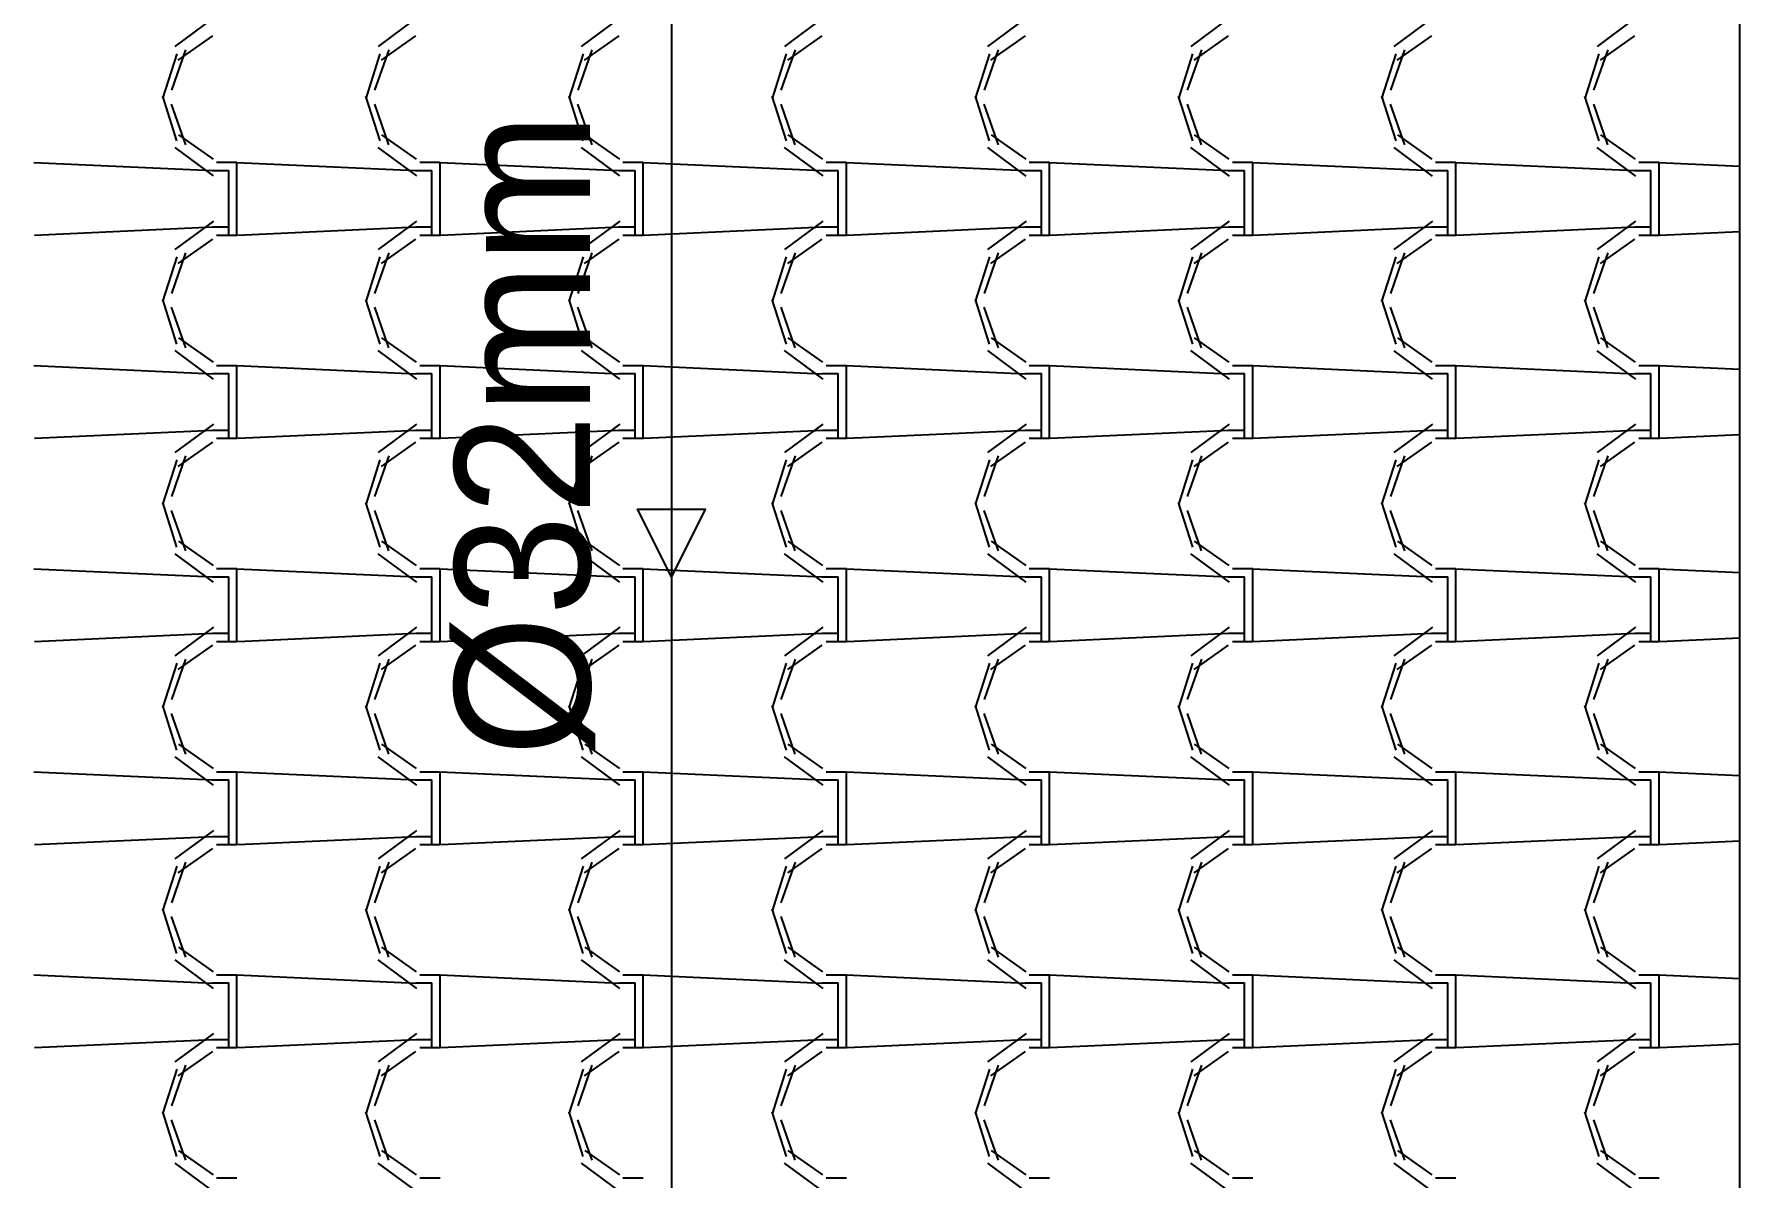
# Model space of a CAD drawing. Header units: millimetres. Extents: x -336 to -33, y -135 to 770.
# Drawn here: x -174.951 to -172.432, y 731.689 to 733.378 of the extents above; entities that cross this region are included whole.
import ezdxf
from ezdxf.enums import TextEntityAlignment as Align

# ---------------------------------------------------------------- set-up
doc = ezdxf.new("R2010")
doc.units = ezdxf.units.MM
doc.header["$LTSCALE"] = 50
doc.header["$MEASUREMENT"] = 0
for name, color, linetype in [('-HIDRO', 8, 'CONTINUOUS'), ('AF', 5, 'CONTINUOUS'), ('TEXTO', 4, 'CONTINUOUS')]:
    doc.layers.add(name, color=color, linetype=linetype)

msp = doc.modelspace()

# ---------------------------------------------------------------- linework, layer by layer
at = {"layer": '-HIDRO', "linetype": 'Continuous'}
for p, q in [((-172.4324, 730.4466), (-172.4324, 733.4466)), ((-174.6863, 733.4018), (-174.7433, 733.3598)), ((-174.3863, 733.4018), (-174.4433, 733.3598)), ((-174.0863, 733.4018), (-174.1433, 733.3598)), ((-173.7863, 733.4018), (-173.8433, 733.3598)), ((-173.4863, 733.4018), (-173.5433, 733.3598)), ((-173.1863, 733.4018), (-173.2433, 733.3598)), ((-172.8863, 733.4018), (-172.9433, 733.3598)), ((-172.5863, 733.4018), (-172.6433, 733.3598)), ((-174.6878, 733.3752), (-174.7388, 733.3392)), ((-174.3878, 733.3752), (-174.4388, 733.3392)), ((-174.0878, 733.3752), (-174.1388, 733.3392)), ((-173.7878, 733.3752), (-173.8388, 733.3392)), ((-173.4878, 733.3752), (-173.5388, 733.3392)), ((-173.1878, 733.3752), (-173.2388, 733.3392)), ((-172.8878, 733.3752), (-172.9388, 733.3392)), ((-172.5878, 733.3752), (-172.6388, 733.3392)), ((-174.7405, 733.3489), (-174.7615, 733.2829)), ((-174.7274, 733.3549), (-174.7484, 733.2949)), ((-174.4405, 733.3489), (-174.4615, 733.2829)), ((-174.4274, 733.3549), (-174.4484, 733.2949)), ((-174.1405, 733.3489), (-174.1615, 733.2829)), ((-174.1274, 733.3549), (-174.1484, 733.2949)), ((-173.8405, 733.3489), (-173.8615, 733.2829)), ((-173.8274, 733.3549), (-173.8484, 733.2949)), ((-173.5405, 733.3489), (-173.5615, 733.2829)), ((-173.5274, 733.3549), (-173.5484, 733.2949)), ((-173.2405, 733.3489), (-173.2615, 733.2829)), ((-173.2274, 733.3549), (-173.2484, 733.2949)), ((-172.9405, 733.3489), (-172.9615, 733.2829)), ((-172.9274, 733.3549), (-172.9484, 733.2949)), ((-172.6405, 733.3489), (-172.6615, 733.2829)), ((-172.6274, 733.3549), (-172.6484, 733.2949)), ((-174.7617, 733.2861), (-174.7407, 733.2201)), ((-174.4617, 733.2861), (-174.4407, 733.2201)), ((-174.1617, 733.2861), (-174.1407, 733.2201)), ((-173.8617, 733.2861), (-173.8407, 733.2201)), ((-173.5617, 733.2861), (-173.5407, 733.2201)), ((-173.2616, 733.2861), (-173.2406, 733.2201)), ((-172.9616, 733.2861), (-172.9406, 733.2201)), ((-172.6616, 733.2861), (-172.6406, 733.2201)), ((-174.7487, 733.2745), (-174.7277, 733.2145)), ((-174.4487, 733.2745), (-174.4277, 733.2145)), ((-174.1487, 733.2745), (-174.1277, 733.2145)), ((-173.8487, 733.2745), (-173.8277, 733.2145)), ((-173.5487, 733.2745), (-173.5277, 733.2145)), ((-173.2487, 733.2745), (-173.2277, 733.2145)), ((-172.9487, 733.2745), (-172.9277, 733.2145)), ((-172.6487, 733.2745), (-172.6277, 733.2145)), ((-174.7436, 733.2104), (-174.6866, 733.1684)), ((-174.738, 733.2291), (-174.687, 733.1931)), ((-174.4436, 733.2104), (-174.3866, 733.1684)), ((-174.438, 733.2291), (-174.387, 733.1931)), ((-174.1436, 733.2104), (-174.0866, 733.1684)), ((-174.138, 733.2291), (-174.087, 733.1931)), ((-173.8436, 733.2104), (-173.7866, 733.1684)), ((-173.838, 733.2291), (-173.787, 733.1931)), ((-173.5436, 733.2103), (-173.4866, 733.1683)), ((-173.538, 733.2291), (-173.487, 733.1931)), ((-173.2436, 733.2103), (-173.1866, 733.1683)), ((-173.238, 733.2291), (-173.187, 733.1931)), ((-172.9436, 733.2103), (-172.8866, 733.1683)), ((-172.938, 733.2291), (-172.887, 733.1931)), ((-172.6436, 733.2103), (-172.5866, 733.1683)), ((-172.638, 733.2291), (-172.587, 733.1931)), ((-174.6878, 733.1758), (-174.9518, 733.1878)), ((-174.6817, 733.1885), (-174.6517, 733.1885)), ((-174.3878, 733.1758), (-174.6518, 733.1878)), ((-174.6517, 733.0925), (-174.6517, 733.1885)), ((-174.3817, 733.1885), (-174.3517, 733.1885)), ((-174.0878, 733.1758), (-174.3518, 733.1878)), ((-174.3517, 733.0925), (-174.3517, 733.1885)), ((-174.0817, 733.1885), (-174.0517, 733.1885)), ((-173.7878, 733.1758), (-174.0518, 733.1878)), ((-174.0517, 733.0925), (-174.0517, 733.1885)), ((-173.7817, 733.1885), (-173.7517, 733.1885)), ((-173.4878, 733.1758), (-173.7518, 733.1878)), ((-173.7517, 733.0925), (-173.7517, 733.1885)), ((-173.4817, 733.1885), (-173.4517, 733.1885)), ((-173.1878, 733.1758), (-173.4518, 733.1878)), ((-173.4517, 733.0925), (-173.4517, 733.1885)), ((-173.1817, 733.1885), (-173.1517, 733.1885)), ((-172.8878, 733.1758), (-173.1518, 733.1878)), ((-173.1517, 733.0925), (-173.1517, 733.1885)), ((-172.8817, 733.1885), (-172.8517, 733.1885)), ((-172.5878, 733.1758), (-172.8518, 733.1878)), ((-172.8517, 733.0925), (-172.8517, 733.1885)), ((-172.5817, 733.1885), (-172.5517, 733.1885)), ((-172.4324, 733.1823), (-172.5518, 733.1878)), ((-172.5517, 733.0925), (-172.5517, 733.1885)), ((-174.6877, 733.1765), (-174.6637, 733.1765)), ((-174.6637, 733.0925), (-174.6637, 733.1765)), ((-174.3877, 733.1765), (-174.3637, 733.1765)), ((-174.3637, 733.0925), (-174.3637, 733.1765)), ((-174.0877, 733.1765), (-174.0637, 733.1765)), ((-174.0637, 733.0925), (-174.0637, 733.1765)), ((-173.7877, 733.1765), (-173.7637, 733.1765)), ((-173.7637, 733.0925), (-173.7637, 733.1765)), ((-173.4877, 733.1765), (-173.4637, 733.1765)), ((-173.4637, 733.0925), (-173.4637, 733.1765)), ((-173.1877, 733.1765), (-173.1637, 733.1765)), ((-173.1637, 733.0925), (-173.1637, 733.1765)), ((-172.8877, 733.1765), (-172.8637, 733.1765)), ((-172.8637, 733.0925), (-172.8637, 733.1765)), ((-172.5877, 733.1765), (-172.5637, 733.1765)), ((-172.5637, 733.0925), (-172.5637, 733.1765)), ((-174.6866, 733.0925), (-174.9506, 733.0805)), ((-174.6863, 733.1018), (-174.7433, 733.0598)), ((-174.6637, 733.0925), (-174.6877, 733.0925)), ((-174.6517, 733.0805), (-174.6817, 733.0805)), ((-174.6637, 733.0805), (-174.6637, 733.0925)), ((-174.6517, 733.0805), (-174.6517, 733.0925)), ((-174.3866, 733.0925), (-174.6506, 733.0805)), ((-174.3863, 733.1018), (-174.4433, 733.0598)), ((-174.3637, 733.0925), (-174.3877, 733.0925)), ((-174.3517, 733.0805), (-174.3817, 733.0805)), ((-174.3637, 733.0805), (-174.3637, 733.0925)), ((-174.3517, 733.0805), (-174.3517, 733.0925)), ((-174.0866, 733.0925), (-174.3506, 733.0805)), ((-174.0863, 733.1018), (-174.1433, 733.0598)), ((-174.0637, 733.0925), (-174.0877, 733.0925)), ((-174.0517, 733.0805), (-174.0817, 733.0805)), ((-174.0637, 733.0805), (-174.0637, 733.0925)), ((-174.0517, 733.0805), (-174.0517, 733.0925)), ((-173.7866, 733.0925), (-174.0506, 733.0805)), ((-173.7863, 733.1018), (-173.8433, 733.0598)), ((-173.7637, 733.0925), (-173.7877, 733.0925)), ((-173.7517, 733.0805), (-173.7817, 733.0805)), ((-173.7637, 733.0805), (-173.7637, 733.0925)), ((-173.7517, 733.0805), (-173.7517, 733.0925)), ((-173.4866, 733.0925), (-173.7506, 733.0805)), ((-173.4863, 733.1018), (-173.5433, 733.0598)), ((-173.4637, 733.0925), (-173.4877, 733.0925)), ((-173.4517, 733.0805), (-173.4817, 733.0805)), ((-173.4637, 733.0805), (-173.4637, 733.0925)), ((-173.4517, 733.0805), (-173.4517, 733.0925)), ((-173.1866, 733.0925), (-173.4506, 733.0805)), ((-173.1863, 733.1018), (-173.2433, 733.0598)), ((-173.1637, 733.0925), (-173.1877, 733.0925)), ((-173.1517, 733.0805), (-173.1817, 733.0805)), ((-173.1637, 733.0805), (-173.1637, 733.0925)), ((-173.1517, 733.0805), (-173.1517, 733.0925)), ((-172.8866, 733.0925), (-173.1506, 733.0805)), ((-172.8863, 733.1018), (-172.9433, 733.0598)), ((-172.8637, 733.0925), (-172.8877, 733.0925)), ((-172.8517, 733.0805), (-172.8817, 733.0805)), ((-172.8637, 733.0805), (-172.8637, 733.0925)), ((-172.8517, 733.0805), (-172.8517, 733.0925)), ((-172.5866, 733.0925), (-172.8506, 733.0805)), ((-172.5863, 733.1018), (-172.6433, 733.0598)), ((-172.5637, 733.0925), (-172.5877, 733.0925)), ((-172.5517, 733.0805), (-172.5817, 733.0805)), ((-172.5637, 733.0805), (-172.5637, 733.0925)), ((-172.5517, 733.0805), (-172.5517, 733.0925)), ((-172.4324, 733.0859), (-172.5506, 733.0805)), ((-174.7274, 733.0549), (-174.7484, 732.9949)), ((-174.6878, 733.0752), (-174.7388, 733.0392)), ((-174.4274, 733.0549), (-174.4484, 732.9949)), ((-174.3878, 733.0752), (-174.4388, 733.0392)), ((-174.1274, 733.0549), (-174.1484, 732.9949)), ((-174.0878, 733.0752), (-174.1388, 733.0392)), ((-173.8274, 733.0549), (-173.8484, 732.9949)), ((-173.7878, 733.0752), (-173.8388, 733.0392)), ((-173.5274, 733.0549), (-173.5484, 732.9949)), ((-173.4878, 733.0752), (-173.5388, 733.0392)), ((-173.2274, 733.0549), (-173.2484, 732.9949)), ((-173.1878, 733.0752), (-173.2388, 733.0392)), ((-172.9274, 733.0549), (-172.9484, 732.9949)), ((-172.8878, 733.0752), (-172.9388, 733.0392)), ((-172.6274, 733.0549), (-172.6484, 732.9949)), ((-172.5878, 733.0752), (-172.6388, 733.0392)), ((-174.7405, 733.0489), (-174.7615, 732.9829)), ((-174.4405, 733.0489), (-174.4615, 732.9829)), ((-174.1405, 733.0489), (-174.1615, 732.9829)), ((-173.8405, 733.0489), (-173.8615, 732.9829)), ((-173.5405, 733.0489), (-173.5615, 732.9829)), ((-173.2405, 733.0489), (-173.2615, 732.9829)), ((-172.9405, 733.0489), (-172.9615, 732.9829)), ((-172.6405, 733.0489), (-172.6615, 732.9829)), ((-174.7617, 732.9861), (-174.7407, 732.9201)), ((-174.4617, 732.9861), (-174.4407, 732.9201)), ((-174.1617, 732.9861), (-174.1407, 732.9201)), ((-173.8617, 732.9861), (-173.8407, 732.9201)), ((-173.5617, 732.9861), (-173.5407, 732.9201)), ((-173.2616, 732.9861), (-173.2406, 732.9201)), ((-172.9616, 732.9861), (-172.9406, 732.9201)), ((-172.6616, 732.9861), (-172.6406, 732.9201)), ((-174.7487, 732.9745), (-174.7277, 732.9145)), ((-174.4487, 732.9745), (-174.4277, 732.9145)), ((-174.1487, 732.9745), (-174.1277, 732.9145)), ((-173.8487, 732.9745), (-173.8277, 732.9145)), ((-173.5487, 732.9745), (-173.5277, 732.9145)), ((-173.2487, 732.9745), (-173.2277, 732.9145)), ((-172.9487, 732.9745), (-172.9277, 732.9145)), ((-172.6487, 732.9745), (-172.6277, 732.9145)), ((-174.738, 732.9291), (-174.687, 732.8931)), ((-174.438, 732.9291), (-174.387, 732.8931)), ((-174.138, 732.9291), (-174.087, 732.8931)), ((-173.838, 732.9291), (-173.787, 732.8931)), ((-173.538, 732.9291), (-173.487, 732.8931)), ((-173.238, 732.9291), (-173.187, 732.8931)), ((-172.938, 732.9291), (-172.887, 732.8931)), ((-172.638, 732.9291), (-172.587, 732.8931)), ((-174.7436, 732.9104), (-174.6866, 732.8684)), ((-174.4436, 732.9104), (-174.3866, 732.8684)), ((-174.1436, 732.9104), (-174.0866, 732.8684)), ((-173.8436, 732.9104), (-173.7866, 732.8684)), ((-173.5436, 732.9104), (-173.4866, 732.8684)), ((-173.2436, 732.9104), (-173.1866, 732.8684)), ((-172.9436, 732.9103), (-172.8866, 732.8683)), ((-172.6436, 732.9103), (-172.5866, 732.8683)), ((-174.6878, 732.8758), (-174.9518, 732.8878)), ((-174.6817, 732.8885), (-174.6517, 732.8885)), ((-174.3878, 732.8758), (-174.6518, 732.8878)), ((-174.6517, 732.7925), (-174.6517, 732.8885)), ((-174.3817, 732.8885), (-174.3517, 732.8885)), ((-174.0878, 732.8758), (-174.3518, 732.8878)), ((-174.3517, 732.7925), (-174.3517, 732.8885)), ((-174.0817, 732.8885), (-174.0517, 732.8885)), ((-173.7878, 732.8758), (-174.0518, 732.8878)), ((-174.0517, 732.7925), (-174.0517, 732.8885)), ((-173.7817, 732.8885), (-173.7517, 732.8885)), ((-173.4878, 732.8758), (-173.7518, 732.8878)), ((-173.7517, 732.7925), (-173.7517, 732.8885)), ((-173.4817, 732.8885), (-173.4517, 732.8885)), ((-173.1878, 732.8758), (-173.4518, 732.8878)), ((-173.4517, 732.7925), (-173.4517, 732.8885)), ((-173.1817, 732.8885), (-173.1517, 732.8885)), ((-172.8878, 732.8758), (-173.1518, 732.8878)), ((-173.1517, 732.7925), (-173.1517, 732.8885)), ((-172.8817, 732.8885), (-172.8517, 732.8885)), ((-172.5878, 732.8758), (-172.8518, 732.8878)), ((-172.8517, 732.7925), (-172.8517, 732.8885)), ((-172.5817, 732.8885), (-172.5517, 732.8885)), ((-172.4324, 732.8823), (-172.5518, 732.8878)), ((-172.5517, 732.7925), (-172.5517, 732.8885)), ((-174.6877, 732.8765), (-174.6637, 732.8765)), ((-174.6637, 732.7925), (-174.6637, 732.8765)), ((-174.3877, 732.8765), (-174.3637, 732.8765)), ((-174.3637, 732.7925), (-174.3637, 732.8765)), ((-174.0877, 732.8765), (-174.0637, 732.8765)), ((-174.0637, 732.7925), (-174.0637, 732.8765)), ((-173.7877, 732.8765), (-173.7637, 732.8765)), ((-173.7637, 732.7925), (-173.7637, 732.8765)), ((-173.4877, 732.8765), (-173.4637, 732.8765)), ((-173.4637, 732.7925), (-173.4637, 732.8765)), ((-173.1877, 732.8765), (-173.1637, 732.8765)), ((-173.1637, 732.7925), (-173.1637, 732.8765)), ((-172.8877, 732.8765), (-172.8637, 732.8765)), ((-172.8637, 732.7925), (-172.8637, 732.8765)), ((-172.5877, 732.8765), (-172.5637, 732.8765)), ((-172.5637, 732.7925), (-172.5637, 732.8765)), ((-174.6863, 732.8018), (-174.7433, 732.7598)), ((-174.3863, 732.8018), (-174.4433, 732.7598)), ((-174.0863, 732.8018), (-174.1433, 732.7598)), ((-173.7863, 732.8018), (-173.8433, 732.7598)), ((-173.4863, 732.8018), (-173.5433, 732.7598)), ((-173.1863, 732.8018), (-173.2433, 732.7598)), ((-172.8863, 732.8018), (-172.9433, 732.7598)), ((-172.5863, 732.8018), (-172.6433, 732.7598)), ((-174.6866, 732.7925), (-174.9506, 732.7805)), ((-174.6637, 732.7925), (-174.6877, 732.7925)), ((-174.6517, 732.7805), (-174.6817, 732.7805)), ((-174.6637, 732.7805), (-174.6637, 732.7925)), ((-174.6517, 732.7805), (-174.6517, 732.7925)), ((-174.3866, 732.7925), (-174.6506, 732.7805)), ((-174.3637, 732.7925), (-174.3877, 732.7925)), ((-174.3517, 732.7805), (-174.3817, 732.7805)), ((-174.3637, 732.7805), (-174.3637, 732.7925)), ((-174.3517, 732.7805), (-174.3517, 732.7925)), ((-174.0866, 732.7925), (-174.3506, 732.7805)), ((-174.0637, 732.7925), (-174.0877, 732.7925)), ((-174.0517, 732.7805), (-174.0817, 732.7805)), ((-174.0637, 732.7805), (-174.0637, 732.7925)), ((-174.0517, 732.7805), (-174.0517, 732.7925)), ((-173.7866, 732.7925), (-174.0506, 732.7805)), ((-173.7637, 732.7925), (-173.7877, 732.7925)), ((-173.7517, 732.7805), (-173.7817, 732.7805)), ((-173.7637, 732.7805), (-173.7637, 732.7925)), ((-173.7517, 732.7805), (-173.7517, 732.7925)), ((-173.4866, 732.7925), (-173.7506, 732.7805)), ((-173.4637, 732.7925), (-173.4877, 732.7925)), ((-173.4517, 732.7805), (-173.4817, 732.7805)), ((-173.4637, 732.7805), (-173.4637, 732.7925)), ((-173.4517, 732.7805), (-173.4517, 732.7925)), ((-173.1866, 732.7925), (-173.4506, 732.7805)), ((-173.1637, 732.7925), (-173.1877, 732.7925)), ((-173.1517, 732.7805), (-173.1817, 732.7805)), ((-173.1637, 732.7805), (-173.1637, 732.7925)), ((-173.1517, 732.7805), (-173.1517, 732.7925)), ((-172.8866, 732.7925), (-173.1506, 732.7805)), ((-172.8637, 732.7925), (-172.8877, 732.7925)), ((-172.8517, 732.7805), (-172.8817, 732.7805)), ((-172.8637, 732.7805), (-172.8637, 732.7925)), ((-172.8517, 732.7805), (-172.8517, 732.7925)), ((-172.5866, 732.7925), (-172.8506, 732.7805)), ((-172.5637, 732.7925), (-172.5877, 732.7925)), ((-172.5517, 732.7805), (-172.5817, 732.7805)), ((-172.5637, 732.7805), (-172.5637, 732.7925)), ((-172.5517, 732.7805), (-172.5517, 732.7925)), ((-172.4324, 732.7859), (-172.5506, 732.7805)), ((-174.7274, 732.7549), (-174.7484, 732.6949)), ((-174.6878, 732.7752), (-174.7388, 732.7392)), ((-174.4274, 732.7549), (-174.4484, 732.6949)), ((-174.3878, 732.7752), (-174.4388, 732.7392)), ((-174.1274, 732.7549), (-174.1484, 732.6949)), ((-174.0878, 732.7752), (-174.1388, 732.7392)), ((-173.8274, 732.7549), (-173.8484, 732.6949)), ((-173.7878, 732.7752), (-173.8388, 732.7392)), ((-173.5274, 732.7549), (-173.5484, 732.6949)), ((-173.4878, 732.7752), (-173.5388, 732.7392)), ((-173.2274, 732.7549), (-173.2484, 732.6949)), ((-173.1878, 732.7752), (-173.2388, 732.7392)), ((-172.9274, 732.7549), (-172.9484, 732.6949)), ((-172.8878, 732.7752), (-172.9388, 732.7392)), ((-172.6274, 732.7549), (-172.6484, 732.6949)), ((-172.5878, 732.7752), (-172.6388, 732.7392)), ((-174.7405, 732.7489), (-174.7615, 732.6829)), ((-174.4405, 732.7489), (-174.4615, 732.6829)), ((-174.1405, 732.7489), (-174.1615, 732.6829)), ((-173.8405, 732.7489), (-173.8615, 732.6829)), ((-173.5405, 732.7489), (-173.5615, 732.6829)), ((-173.2405, 732.7489), (-173.2615, 732.6829)), ((-172.9405, 732.7489), (-172.9615, 732.6829)), ((-172.6405, 732.7489), (-172.6615, 732.6829)), ((-174.7617, 732.6861), (-174.7407, 732.6201)), ((-174.4617, 732.6861), (-174.4407, 732.6201)), ((-174.1617, 732.6861), (-174.1407, 732.6201)), ((-173.8617, 732.6861), (-173.8407, 732.6201)), ((-173.5617, 732.6861), (-173.5407, 732.6201)), ((-173.2616, 732.6861), (-173.2406, 732.6201)), ((-172.9616, 732.6861), (-172.9406, 732.6201)), ((-172.6616, 732.6861), (-172.6406, 732.6201)), ((-174.7487, 732.6745), (-174.7277, 732.6145)), ((-174.4487, 732.6745), (-174.4277, 732.6145)), ((-174.1487, 732.6745), (-174.1277, 732.6145)), ((-173.8487, 732.6745), (-173.8277, 732.6145)), ((-173.5487, 732.6745), (-173.5277, 732.6145)), ((-173.2487, 732.6745), (-173.2277, 732.6145)), ((-172.9487, 732.6745), (-172.9277, 732.6145)), ((-172.6487, 732.6745), (-172.6277, 732.6145)), ((-174.738, 732.6291), (-174.687, 732.5931)), ((-174.438, 732.6291), (-174.387, 732.5931)), ((-174.138, 732.6291), (-174.087, 732.5931)), ((-173.838, 732.6291), (-173.787, 732.5931)), ((-173.538, 732.6291), (-173.487, 732.5931)), ((-173.238, 732.6291), (-173.187, 732.5931)), ((-172.938, 732.6291), (-172.887, 732.5931)), ((-172.638, 732.6291), (-172.587, 732.5931)), ((-174.7436, 732.6104), (-174.6866, 732.5684)), ((-174.4436, 732.6104), (-174.3866, 732.5684)), ((-174.1436, 732.6104), (-174.0866, 732.5684)), ((-173.8436, 732.6104), (-173.7866, 732.5684)), ((-173.5436, 732.6104), (-173.4866, 732.5684)), ((-173.2436, 732.6104), (-173.1866, 732.5684)), ((-172.9436, 732.6104), (-172.8866, 732.5684)), ((-172.6436, 732.6103), (-172.5866, 732.5683)), ((-174.6878, 732.5758), (-174.9518, 732.5878)), ((-174.6877, 732.5765), (-174.6637, 732.5765)), ((-174.6817, 732.5885), (-174.6517, 732.5885)), ((-174.6637, 732.4925), (-174.6637, 732.5765)), ((-174.3878, 732.5758), (-174.6518, 732.5878)), ((-174.6517, 732.4925), (-174.6517, 732.5885)), ((-174.3877, 732.5765), (-174.3637, 732.5765)), ((-174.3817, 732.5885), (-174.3517, 732.5885)), ((-174.3637, 732.4925), (-174.3637, 732.5765)), ((-174.0878, 732.5758), (-174.3518, 732.5878)), ((-174.3517, 732.4925), (-174.3517, 732.5885)), ((-174.0877, 732.5765), (-174.0637, 732.5765)), ((-174.0817, 732.5885), (-174.0517, 732.5885)), ((-174.0637, 732.4925), (-174.0637, 732.5765)), ((-173.7878, 732.5758), (-174.0518, 732.5878)), ((-174.0517, 732.4925), (-174.0517, 732.5885)), ((-173.7877, 732.5765), (-173.7637, 732.5765)), ((-173.7817, 732.5885), (-173.7517, 732.5885)), ((-173.7637, 732.4925), (-173.7637, 732.5765)), ((-173.4878, 732.5758), (-173.7518, 732.5878)), ((-173.7517, 732.4925), (-173.7517, 732.5885)), ((-173.4877, 732.5765), (-173.4637, 732.5765)), ((-173.4817, 732.5885), (-173.4517, 732.5885)), ((-173.4637, 732.4925), (-173.4637, 732.5765)), ((-173.1878, 732.5758), (-173.4518, 732.5878)), ((-173.4517, 732.4925), (-173.4517, 732.5885)), ((-173.1877, 732.5765), (-173.1637, 732.5765)), ((-173.1817, 732.5885), (-173.1517, 732.5885)), ((-173.1637, 732.4925), (-173.1637, 732.5765)), ((-172.8878, 732.5758), (-173.1518, 732.5878)), ((-173.1517, 732.4925), (-173.1517, 732.5885)), ((-172.8877, 732.5765), (-172.8637, 732.5765)), ((-172.8817, 732.5885), (-172.8517, 732.5885)), ((-172.8637, 732.4925), (-172.8637, 732.5765)), ((-172.5878, 732.5758), (-172.8518, 732.5878)), ((-172.8517, 732.4925), (-172.8517, 732.5885)), ((-172.5877, 732.5765), (-172.5637, 732.5765)), ((-172.5817, 732.5885), (-172.5517, 732.5885)), ((-172.5637, 732.4925), (-172.5637, 732.5765)), ((-172.4324, 732.5823), (-172.5518, 732.5878)), ((-172.5517, 732.4925), (-172.5517, 732.5885)), ((-174.6863, 732.5018), (-174.7433, 732.4598)), ((-174.3863, 732.5018), (-174.4433, 732.4598)), ((-174.0863, 732.5018), (-174.1433, 732.4598)), ((-173.7863, 732.5018), (-173.8433, 732.4598)), ((-173.4863, 732.5018), (-173.5433, 732.4598)), ((-173.1863, 732.5018), (-173.2433, 732.4598)), ((-172.8863, 732.5018), (-172.9433, 732.4598)), ((-172.5863, 732.5018), (-172.6433, 732.4598)), ((-174.6866, 732.4925), (-174.9506, 732.4805)), ((-174.6878, 732.4752), (-174.7388, 732.4392)), ((-174.6637, 732.4925), (-174.6877, 732.4925)), ((-174.6517, 732.4805), (-174.6817, 732.4805)), ((-174.6637, 732.4805), (-174.6637, 732.4925)), ((-174.6517, 732.4805), (-174.6517, 732.4925)), ((-174.3866, 732.4925), (-174.6506, 732.4805)), ((-174.3878, 732.4752), (-174.4388, 732.4392)), ((-174.3637, 732.4925), (-174.3877, 732.4925)), ((-174.3517, 732.4805), (-174.3817, 732.4805)), ((-174.3637, 732.4805), (-174.3637, 732.4925)), ((-174.3517, 732.4805), (-174.3517, 732.4925)), ((-174.0866, 732.4925), (-174.3506, 732.4805)), ((-174.0878, 732.4752), (-174.1388, 732.4392)), ((-174.0637, 732.4925), (-174.0877, 732.4925)), ((-174.0517, 732.4805), (-174.0817, 732.4805)), ((-174.0637, 732.4805), (-174.0637, 732.4925)), ((-174.0517, 732.4805), (-174.0517, 732.4925)), ((-173.7866, 732.4925), (-174.0506, 732.4805)), ((-173.7878, 732.4752), (-173.8388, 732.4392)), ((-173.7637, 732.4925), (-173.7877, 732.4925)), ((-173.7517, 732.4805), (-173.7817, 732.4805)), ((-173.7637, 732.4805), (-173.7637, 732.4925)), ((-173.7517, 732.4805), (-173.7517, 732.4925)), ((-173.4866, 732.4925), (-173.7506, 732.4805)), ((-173.4878, 732.4752), (-173.5388, 732.4392)), ((-173.4637, 732.4925), (-173.4877, 732.4925)), ((-173.4517, 732.4805), (-173.4817, 732.4805)), ((-173.4637, 732.4805), (-173.4637, 732.4925)), ((-173.4517, 732.4805), (-173.4517, 732.4925)), ((-173.1866, 732.4925), (-173.4506, 732.4805)), ((-173.1878, 732.4752), (-173.2388, 732.4392)), ((-173.1637, 732.4925), (-173.1877, 732.4925)), ((-173.1517, 732.4805), (-173.1817, 732.4805)), ((-173.1637, 732.4805), (-173.1637, 732.4925)), ((-173.1517, 732.4805), (-173.1517, 732.4925)), ((-172.8866, 732.4925), (-173.1506, 732.4805)), ((-172.8878, 732.4752), (-172.9388, 732.4392)), ((-172.8637, 732.4925), (-172.8877, 732.4925)), ((-172.8517, 732.4805), (-172.8817, 732.4805)), ((-172.8637, 732.4805), (-172.8637, 732.4925)), ((-172.8517, 732.4805), (-172.8517, 732.4925)), ((-172.5866, 732.4925), (-172.8506, 732.4805)), ((-172.5878, 732.4752), (-172.6388, 732.4392)), ((-172.5637, 732.4925), (-172.5877, 732.4925)), ((-172.5517, 732.4805), (-172.5817, 732.4805)), ((-172.5637, 732.4805), (-172.5637, 732.4925)), ((-172.5517, 732.4805), (-172.5517, 732.4925)), ((-172.4324, 732.4859), (-172.5506, 732.4805)), ((-174.7405, 732.4489), (-174.7615, 732.3829)), ((-174.7274, 732.4549), (-174.7484, 732.3949)), ((-174.4405, 732.4489), (-174.4615, 732.3829)), ((-174.4274, 732.4549), (-174.4484, 732.3949)), ((-174.1405, 732.4489), (-174.1615, 732.3829)), ((-174.1274, 732.4549), (-174.1484, 732.3949)), ((-173.8405, 732.4489), (-173.8615, 732.3829)), ((-173.8274, 732.4549), (-173.8484, 732.3949)), ((-173.5405, 732.4489), (-173.5615, 732.3829)), ((-173.5274, 732.4549), (-173.5484, 732.3949)), ((-173.2405, 732.4489), (-173.2615, 732.3829)), ((-173.2274, 732.4549), (-173.2484, 732.3949)), ((-172.9405, 732.4489), (-172.9615, 732.3829)), ((-172.9274, 732.4549), (-172.9484, 732.3949)), ((-172.6405, 732.4489), (-172.6615, 732.3829)), ((-172.6274, 732.4549), (-172.6484, 732.3949)), ((-174.7617, 732.3861), (-174.7407, 732.3201)), ((-174.7487, 732.3745), (-174.7277, 732.3145)), ((-174.4617, 732.3861), (-174.4407, 732.3201)), ((-174.4487, 732.3745), (-174.4277, 732.3145)), ((-174.1617, 732.3861), (-174.1407, 732.3201)), ((-174.1487, 732.3745), (-174.1277, 732.3145)), ((-173.8617, 732.3861), (-173.8407, 732.3201)), ((-173.8487, 732.3745), (-173.8277, 732.3145)), ((-173.5617, 732.3861), (-173.5407, 732.3201)), ((-173.5487, 732.3745), (-173.5277, 732.3145)), ((-173.2616, 732.3861), (-173.2406, 732.3201)), ((-173.2487, 732.3745), (-173.2277, 732.3145)), ((-172.9616, 732.3861), (-172.9406, 732.3201)), ((-172.9487, 732.3745), (-172.9277, 732.3145)), ((-172.6616, 732.3861), (-172.6406, 732.3201)), ((-172.6487, 732.3745), (-172.6277, 732.3145)), ((-174.738, 732.3291), (-174.687, 732.2931)), ((-174.438, 732.3291), (-174.387, 732.2931)), ((-174.138, 732.3291), (-174.087, 732.2931)), ((-173.838, 732.3291), (-173.787, 732.2931)), ((-173.538, 732.3291), (-173.487, 732.2931)), ((-173.238, 732.3291), (-173.187, 732.2931)), ((-172.938, 732.3291), (-172.887, 732.2931)), ((-172.638, 732.3291), (-172.587, 732.2931)), ((-174.7436, 732.3104), (-174.6866, 732.2684)), ((-174.4436, 732.3104), (-174.3866, 732.2684)), ((-174.1436, 732.3104), (-174.0866, 732.2684)), ((-173.8436, 732.3104), (-173.7866, 732.2684)), ((-173.5436, 732.3104), (-173.4866, 732.2684)), ((-173.2436, 732.3104), (-173.1866, 732.2684)), ((-172.9436, 732.3104), (-172.8866, 732.2684)), ((-172.6436, 732.3104), (-172.5866, 732.2684)), ((-174.6878, 732.2758), (-174.9518, 732.2878)), ((-174.6877, 732.2765), (-174.6637, 732.2765)), ((-174.6817, 732.2885), (-174.6517, 732.2885)), ((-174.6637, 732.1925), (-174.6637, 732.2765)), ((-174.3878, 732.2758), (-174.6518, 732.2878)), ((-174.6517, 732.1925), (-174.6517, 732.2885)), ((-174.3877, 732.2765), (-174.3637, 732.2765)), ((-174.3817, 732.2885), (-174.3517, 732.2885)), ((-174.3637, 732.1925), (-174.3637, 732.2765)), ((-174.0878, 732.2758), (-174.3518, 732.2878)), ((-174.3517, 732.1925), (-174.3517, 732.2885)), ((-174.0877, 732.2765), (-174.0637, 732.2765)), ((-174.0817, 732.2885), (-174.0517, 732.2885)), ((-174.0637, 732.1925), (-174.0637, 732.2765)), ((-173.7878, 732.2758), (-174.0518, 732.2878)), ((-174.0517, 732.1925), (-174.0517, 732.2885)), ((-173.7877, 732.2765), (-173.7637, 732.2765)), ((-173.7817, 732.2885), (-173.7517, 732.2885)), ((-173.7637, 732.1925), (-173.7637, 732.2765)), ((-173.4878, 732.2758), (-173.7518, 732.2878)), ((-173.7517, 732.1925), (-173.7517, 732.2885)), ((-173.4877, 732.2765), (-173.4637, 732.2765)), ((-173.4817, 732.2885), (-173.4517, 732.2885)), ((-173.4637, 732.1925), (-173.4637, 732.2765)), ((-173.1878, 732.2758), (-173.4518, 732.2878)), ((-173.4517, 732.1925), (-173.4517, 732.2885)), ((-173.1877, 732.2765), (-173.1637, 732.2765)), ((-173.1817, 732.2885), (-173.1517, 732.2885)), ((-173.1637, 732.1925), (-173.1637, 732.2765)), ((-172.8878, 732.2758), (-173.1518, 732.2878)), ((-173.1517, 732.1925), (-173.1517, 732.2885)), ((-172.8877, 732.2765), (-172.8637, 732.2765)), ((-172.8817, 732.2885), (-172.8517, 732.2885)), ((-172.8637, 732.1925), (-172.8637, 732.2765)), ((-172.5878, 732.2758), (-172.8518, 732.2878)), ((-172.8517, 732.1925), (-172.8517, 732.2885)), ((-172.5877, 732.2765), (-172.5637, 732.2765)), ((-172.5817, 732.2885), (-172.5517, 732.2885)), ((-172.5637, 732.1925), (-172.5637, 732.2765)), ((-172.4324, 732.2823), (-172.5518, 732.2878)), ((-172.5517, 732.1925), (-172.5517, 732.2885)), ((-174.6863, 732.2018), (-174.7433, 732.1598)), ((-174.3863, 732.2018), (-174.4433, 732.1598)), ((-174.0863, 732.2018), (-174.1433, 732.1598)), ((-173.7863, 732.2018), (-173.8433, 732.1598)), ((-173.4863, 732.2018), (-173.5433, 732.1598)), ((-173.1863, 732.2018), (-173.2433, 732.1598)), ((-172.8863, 732.2018), (-172.9433, 732.1598)), ((-172.5863, 732.2018), (-172.6433, 732.1598)), ((-174.6866, 732.1925), (-174.9506, 732.1805)), ((-174.6878, 732.1752), (-174.7388, 732.1392)), ((-174.6637, 732.1925), (-174.6877, 732.1925)), ((-174.6517, 732.1805), (-174.6817, 732.1805)), ((-174.6637, 732.1805), (-174.6637, 732.1925)), ((-174.6517, 732.1805), (-174.6517, 732.1925)), ((-174.3866, 732.1925), (-174.6506, 732.1805)), ((-174.3878, 732.1752), (-174.4388, 732.1392)), ((-174.3637, 732.1925), (-174.3877, 732.1925)), ((-174.3517, 732.1805), (-174.3817, 732.1805)), ((-174.3637, 732.1805), (-174.3637, 732.1925)), ((-174.3517, 732.1805), (-174.3517, 732.1925)), ((-174.0866, 732.1925), (-174.3506, 732.1805)), ((-174.0878, 732.1752), (-174.1388, 732.1392)), ((-174.0637, 732.1925), (-174.0877, 732.1925)), ((-174.0517, 732.1805), (-174.0817, 732.1805)), ((-174.0637, 732.1805), (-174.0637, 732.1925)), ((-174.0517, 732.1805), (-174.0517, 732.1925)), ((-173.7866, 732.1925), (-174.0506, 732.1805)), ((-173.7878, 732.1752), (-173.8388, 732.1392)), ((-173.7637, 732.1925), (-173.7877, 732.1925)), ((-173.7517, 732.1805), (-173.7817, 732.1805)), ((-173.7637, 732.1805), (-173.7637, 732.1925)), ((-173.7517, 732.1805), (-173.7517, 732.1925)), ((-173.4866, 732.1925), (-173.7506, 732.1805)), ((-173.4878, 732.1752), (-173.5388, 732.1392)), ((-173.4637, 732.1925), (-173.4877, 732.1925)), ((-173.4517, 732.1805), (-173.4817, 732.1805)), ((-173.4637, 732.1805), (-173.4637, 732.1925)), ((-173.4517, 732.1805), (-173.4517, 732.1925)), ((-173.1866, 732.1925), (-173.4506, 732.1805)), ((-173.1878, 732.1752), (-173.2388, 732.1392)), ((-173.1637, 732.1925), (-173.1877, 732.1925)), ((-173.1517, 732.1805), (-173.1817, 732.1805)), ((-173.1637, 732.1805), (-173.1637, 732.1925)), ((-173.1517, 732.1805), (-173.1517, 732.1925)), ((-172.8866, 732.1925), (-173.1506, 732.1805)), ((-172.8878, 732.1752), (-172.9388, 732.1392)), ((-172.8637, 732.1925), (-172.8877, 732.1925)), ((-172.8517, 732.1805), (-172.8817, 732.1805)), ((-172.8637, 732.1805), (-172.8637, 732.1925)), ((-172.8517, 732.1805), (-172.8517, 732.1925)), ((-172.5866, 732.1925), (-172.8506, 732.1805)), ((-172.5878, 732.1752), (-172.6388, 732.1392)), ((-172.5637, 732.1925), (-172.5877, 732.1925)), ((-172.5517, 732.1805), (-172.5817, 732.1805)), ((-172.5637, 732.1805), (-172.5637, 732.1925)), ((-172.5517, 732.1805), (-172.5517, 732.1925)), ((-172.4324, 732.1859), (-172.5506, 732.1805)), ((-174.7405, 732.1489), (-174.7615, 732.0829)), ((-174.7274, 732.1549), (-174.7484, 732.0949)), ((-174.4405, 732.1489), (-174.4615, 732.0829)), ((-174.4274, 732.1549), (-174.4484, 732.0949)), ((-174.1405, 732.1489), (-174.1615, 732.0829)), ((-174.1274, 732.1549), (-174.1484, 732.0949)), ((-173.8405, 732.1489), (-173.8615, 732.0829)), ((-173.8274, 732.1549), (-173.8484, 732.0949)), ((-173.5405, 732.1489), (-173.5615, 732.0829)), ((-173.5274, 732.1549), (-173.5484, 732.0949)), ((-173.2405, 732.1489), (-173.2615, 732.0829)), ((-173.2274, 732.1549), (-173.2484, 732.0949)), ((-172.9405, 732.1489), (-172.9615, 732.0829)), ((-172.9274, 732.1549), (-172.9484, 732.0949)), ((-172.6405, 732.1489), (-172.6615, 732.0829)), ((-172.6274, 732.1549), (-172.6484, 732.0949)), ((-174.7617, 732.0861), (-174.7407, 732.0201)), ((-174.7487, 732.0745), (-174.7277, 732.0145)), ((-174.4617, 732.0861), (-174.4407, 732.0201)), ((-174.4487, 732.0745), (-174.4277, 732.0145)), ((-174.1617, 732.0861), (-174.1407, 732.0201)), ((-174.1487, 732.0745), (-174.1277, 732.0145)), ((-173.8617, 732.0861), (-173.8407, 732.0201)), ((-173.8487, 732.0745), (-173.8277, 732.0145)), ((-173.5617, 732.0861), (-173.5407, 732.0201)), ((-173.5487, 732.0745), (-173.5277, 732.0145)), ((-173.2616, 732.0861), (-173.2406, 732.0201)), ((-173.2487, 732.0745), (-173.2277, 732.0145)), ((-172.9616, 732.0861), (-172.9406, 732.0201)), ((-172.9487, 732.0745), (-172.9277, 732.0145)), ((-172.6616, 732.0861), (-172.6406, 732.0201)), ((-172.6487, 732.0745), (-172.6277, 732.0145)), ((-174.738, 732.0291), (-174.687, 731.9931)), ((-174.438, 732.0291), (-174.387, 731.9931)), ((-174.138, 732.0291), (-174.087, 731.9931)), ((-173.838, 732.0291), (-173.787, 731.9931)), ((-173.538, 732.0291), (-173.487, 731.9931)), ((-173.238, 732.0291), (-173.187, 731.9931)), ((-172.938, 732.0291), (-172.887, 731.9931)), ((-172.638, 732.0291), (-172.587, 731.9931)), ((-174.7436, 732.0104), (-174.6866, 731.9684)), ((-174.4436, 732.0104), (-174.3866, 731.9684)), ((-174.1436, 732.0104), (-174.0866, 731.9684)), ((-173.8436, 732.0104), (-173.7866, 731.9684)), ((-173.5436, 732.0104), (-173.4866, 731.9684)), ((-173.2436, 732.0104), (-173.1866, 731.9684)), ((-172.9436, 732.0104), (-172.8866, 731.9684)), ((-172.6436, 732.0104), (-172.5866, 731.9684)), ((-174.6878, 731.9758), (-174.9518, 731.9878)), ((-174.6877, 731.9765), (-174.6637, 731.9765)), ((-174.6817, 731.9885), (-174.6517, 731.9885)), ((-174.6637, 731.8925), (-174.6637, 731.9765)), ((-174.3878, 731.9758), (-174.6518, 731.9878)), ((-174.6517, 731.8925), (-174.6517, 731.9885)), ((-174.3877, 731.9765), (-174.3637, 731.9765)), ((-174.3817, 731.9885), (-174.3517, 731.9885)), ((-174.3637, 731.8925), (-174.3637, 731.9765)), ((-174.0878, 731.9758), (-174.3518, 731.9878)), ((-174.3517, 731.8925), (-174.3517, 731.9885)), ((-174.0877, 731.9765), (-174.0637, 731.9765)), ((-174.0817, 731.9885), (-174.0517, 731.9885)), ((-174.0637, 731.8925), (-174.0637, 731.9765)), ((-173.7878, 731.9758), (-174.0518, 731.9878)), ((-174.0517, 731.8925), (-174.0517, 731.9885)), ((-173.7877, 731.9765), (-173.7637, 731.9765)), ((-173.7817, 731.9885), (-173.7517, 731.9885)), ((-173.7637, 731.8925), (-173.7637, 731.9765)), ((-173.4878, 731.9758), (-173.7518, 731.9878)), ((-173.7517, 731.8925), (-173.7517, 731.9885)), ((-173.4877, 731.9765), (-173.4637, 731.9765)), ((-173.4817, 731.9885), (-173.4517, 731.9885)), ((-173.4637, 731.8925), (-173.4637, 731.9765)), ((-173.1878, 731.9758), (-173.4518, 731.9878)), ((-173.4517, 731.8925), (-173.4517, 731.9885)), ((-173.1877, 731.9765), (-173.1637, 731.9765)), ((-173.1817, 731.9885), (-173.1517, 731.9885)), ((-173.1637, 731.8925), (-173.1637, 731.9765)), ((-172.8878, 731.9758), (-173.1518, 731.9878)), ((-173.1517, 731.8925), (-173.1517, 731.9885)), ((-172.8877, 731.9765), (-172.8637, 731.9765)), ((-172.8817, 731.9885), (-172.8517, 731.9885)), ((-172.8637, 731.8925), (-172.8637, 731.9765)), ((-172.5878, 731.9758), (-172.8518, 731.9878)), ((-172.8517, 731.8925), (-172.8517, 731.9885)), ((-172.5877, 731.9765), (-172.5637, 731.9765)), ((-172.5817, 731.9885), (-172.5517, 731.9885)), ((-172.5637, 731.8925), (-172.5637, 731.9765)), ((-172.4324, 731.9823), (-172.5518, 731.9878)), ((-172.5517, 731.8925), (-172.5517, 731.9885)), ((-174.6863, 731.9018), (-174.7433, 731.8598)), ((-174.3863, 731.9018), (-174.4433, 731.8598)), ((-174.0863, 731.9018), (-174.1433, 731.8598)), ((-173.7863, 731.9018), (-173.8433, 731.8598)), ((-173.4863, 731.9018), (-173.5433, 731.8598)), ((-173.1863, 731.9018), (-173.2433, 731.8598)), ((-172.8863, 731.9018), (-172.9433, 731.8598)), ((-172.5863, 731.9018), (-172.6433, 731.8598)), ((-174.6866, 731.8925), (-174.9506, 731.8805)), ((-174.6878, 731.8752), (-174.7388, 731.8392)), ((-174.6637, 731.8925), (-174.6877, 731.8925)), ((-174.6517, 731.8805), (-174.6817, 731.8805)), ((-174.6637, 731.8805), (-174.6637, 731.8925)), ((-174.6517, 731.8805), (-174.6517, 731.8925)), ((-174.3866, 731.8925), (-174.6506, 731.8805)), ((-174.3878, 731.8752), (-174.4388, 731.8392)), ((-174.3637, 731.8925), (-174.3877, 731.8925)), ((-174.3517, 731.8805), (-174.3817, 731.8805)), ((-174.3637, 731.8805), (-174.3637, 731.8925)), ((-174.3517, 731.8805), (-174.3517, 731.8925)), ((-174.0866, 731.8925), (-174.3506, 731.8805)), ((-174.0878, 731.8752), (-174.1388, 731.8392)), ((-174.0637, 731.8925), (-174.0877, 731.8925)), ((-174.0517, 731.8805), (-174.0817, 731.8805)), ((-174.0637, 731.8805), (-174.0637, 731.8925)), ((-174.0517, 731.8805), (-174.0517, 731.8925)), ((-173.7866, 731.8925), (-174.0506, 731.8805)), ((-173.7878, 731.8752), (-173.8388, 731.8392)), ((-173.7637, 731.8925), (-173.7877, 731.8925)), ((-173.7517, 731.8805), (-173.7817, 731.8805)), ((-173.7637, 731.8805), (-173.7637, 731.8925)), ((-173.7517, 731.8805), (-173.7517, 731.8925)), ((-173.4866, 731.8925), (-173.7506, 731.8805)), ((-173.4878, 731.8752), (-173.5388, 731.8392)), ((-173.4637, 731.8925), (-173.4877, 731.8925)), ((-173.4517, 731.8805), (-173.4817, 731.8805)), ((-173.4637, 731.8805), (-173.4637, 731.8925)), ((-173.4517, 731.8805), (-173.4517, 731.8925)), ((-173.1866, 731.8925), (-173.4506, 731.8805)), ((-173.1878, 731.8752), (-173.2388, 731.8392)), ((-173.1637, 731.8925), (-173.1877, 731.8925)), ((-173.1517, 731.8805), (-173.1817, 731.8805)), ((-173.1637, 731.8805), (-173.1637, 731.8925)), ((-173.1517, 731.8805), (-173.1517, 731.8925)), ((-172.8866, 731.8925), (-173.1506, 731.8805)), ((-172.8878, 731.8752), (-172.9388, 731.8392)), ((-172.8637, 731.8925), (-172.8877, 731.8925)), ((-172.8517, 731.8805), (-172.8817, 731.8805)), ((-172.8637, 731.8805), (-172.8637, 731.8925)), ((-172.8517, 731.8805), (-172.8517, 731.8925)), ((-172.5866, 731.8925), (-172.8506, 731.8805)), ((-172.5878, 731.8752), (-172.6388, 731.8392)), ((-172.5637, 731.8925), (-172.5877, 731.8925)), ((-172.5517, 731.8805), (-172.5817, 731.8805)), ((-172.5637, 731.8805), (-172.5637, 731.8925)), ((-172.5517, 731.8805), (-172.5517, 731.8925)), ((-172.4324, 731.8859), (-172.5506, 731.8805)), ((-174.7405, 731.8489), (-174.7615, 731.7829)), ((-174.7274, 731.8549), (-174.7484, 731.7949)), ((-174.4405, 731.8489), (-174.4615, 731.7829)), ((-174.4274, 731.8549), (-174.4484, 731.7949)), ((-174.1405, 731.8489), (-174.1615, 731.7829)), ((-174.1274, 731.8549), (-174.1484, 731.7949)), ((-173.8405, 731.8489), (-173.8615, 731.7829)), ((-173.8274, 731.8549), (-173.8484, 731.7949)), ((-173.5405, 731.8489), (-173.5615, 731.7829)), ((-173.5274, 731.8549), (-173.5484, 731.7949)), ((-173.2405, 731.8489), (-173.2615, 731.7829)), ((-173.2274, 731.8549), (-173.2484, 731.7949)), ((-172.9405, 731.8489), (-172.9615, 731.7829)), ((-172.9274, 731.8549), (-172.9484, 731.7949)), ((-172.6405, 731.8489), (-172.6615, 731.7829)), ((-172.6274, 731.8549), (-172.6484, 731.7949)), ((-174.7617, 731.7861), (-174.7407, 731.7201)), ((-174.7487, 731.7745), (-174.7277, 731.7145)), ((-174.4617, 731.7861), (-174.4407, 731.7201)), ((-174.4487, 731.7745), (-174.4277, 731.7145)), ((-174.1617, 731.7861), (-174.1407, 731.7201)), ((-174.1487, 731.7745), (-174.1277, 731.7145)), ((-173.8617, 731.7861), (-173.8407, 731.7201)), ((-173.8487, 731.7745), (-173.8277, 731.7145)), ((-173.5617, 731.7861), (-173.5407, 731.7201)), ((-173.5487, 731.7745), (-173.5277, 731.7145)), ((-173.2616, 731.7861), (-173.2406, 731.7201)), ((-173.2487, 731.7745), (-173.2277, 731.7145)), ((-172.9616, 731.7861), (-172.9406, 731.7201)), ((-172.9487, 731.7745), (-172.9277, 731.7145)), ((-172.6616, 731.7861), (-172.6406, 731.7201)), ((-172.6487, 731.7745), (-172.6277, 731.7145)), ((-174.738, 731.7291), (-174.687, 731.6931)), ((-174.438, 731.7291), (-174.387, 731.6931)), ((-174.138, 731.7291), (-174.087, 731.6931)), ((-173.838, 731.7291), (-173.787, 731.6931)), ((-173.538, 731.7291), (-173.487, 731.6931)), ((-173.238, 731.7291), (-173.187, 731.6931)), ((-172.938, 731.7291), (-172.887, 731.6931)), ((-172.638, 731.7291), (-172.587, 731.6931)), ((-174.7436, 731.7104), (-174.6866, 731.6684)), ((-174.4436, 731.7104), (-174.3866, 731.6684)), ((-174.1436, 731.7104), (-174.0866, 731.6684)), ((-173.8436, 731.7104), (-173.7866, 731.6684)), ((-173.5436, 731.7104), (-173.4866, 731.6684)), ((-173.2436, 731.7104), (-173.1866, 731.6684)), ((-172.9436, 731.7104), (-172.8866, 731.6684)), ((-172.6436, 731.7104), (-172.5866, 731.6684)), ((-174.6817, 731.6885), (-174.6517, 731.6885)), ((-174.3817, 731.6885), (-174.3517, 731.6885)), ((-174.0817, 731.6885), (-174.0517, 731.6885)), ((-173.7817, 731.6885), (-173.7517, 731.6885)), ((-173.4817, 731.6885), (-173.4517, 731.6885)), ((-173.1817, 731.6885), (-173.1517, 731.6885)), ((-172.8817, 731.6885), (-172.8517, 731.6885)), ((-172.5817, 731.6885), (-172.5517, 731.6885))]:
    msp.add_line(p, q, dxfattribs=at)
at = {"layer": 'AF', "color": 5, "linetype": 'Continuous'}
msp.add_line((-174.0101, 743.1227), (-174.0101, 721.5216), dxfattribs=at)
at = {"layer": 'AF'}
msp.add_polyline3d([(-174.0101, 732.5762, 0), (-174.0601, 732.6762, 0), (-173.9601, 732.6762, 0), (-174.0101, 732.5762, 0)], dxfattribs=at)

# ---------------------------------------------------------------- texts
at = {"layer": 'TEXTO'}
msp.add_text('Ø32mm', height=0.2, rotation=90, dxfattribs=at).set_placement((-174.2302, 732.7864), align=Align.MIDDLE_CENTER)

doc.saveas('drawing.dxf')
